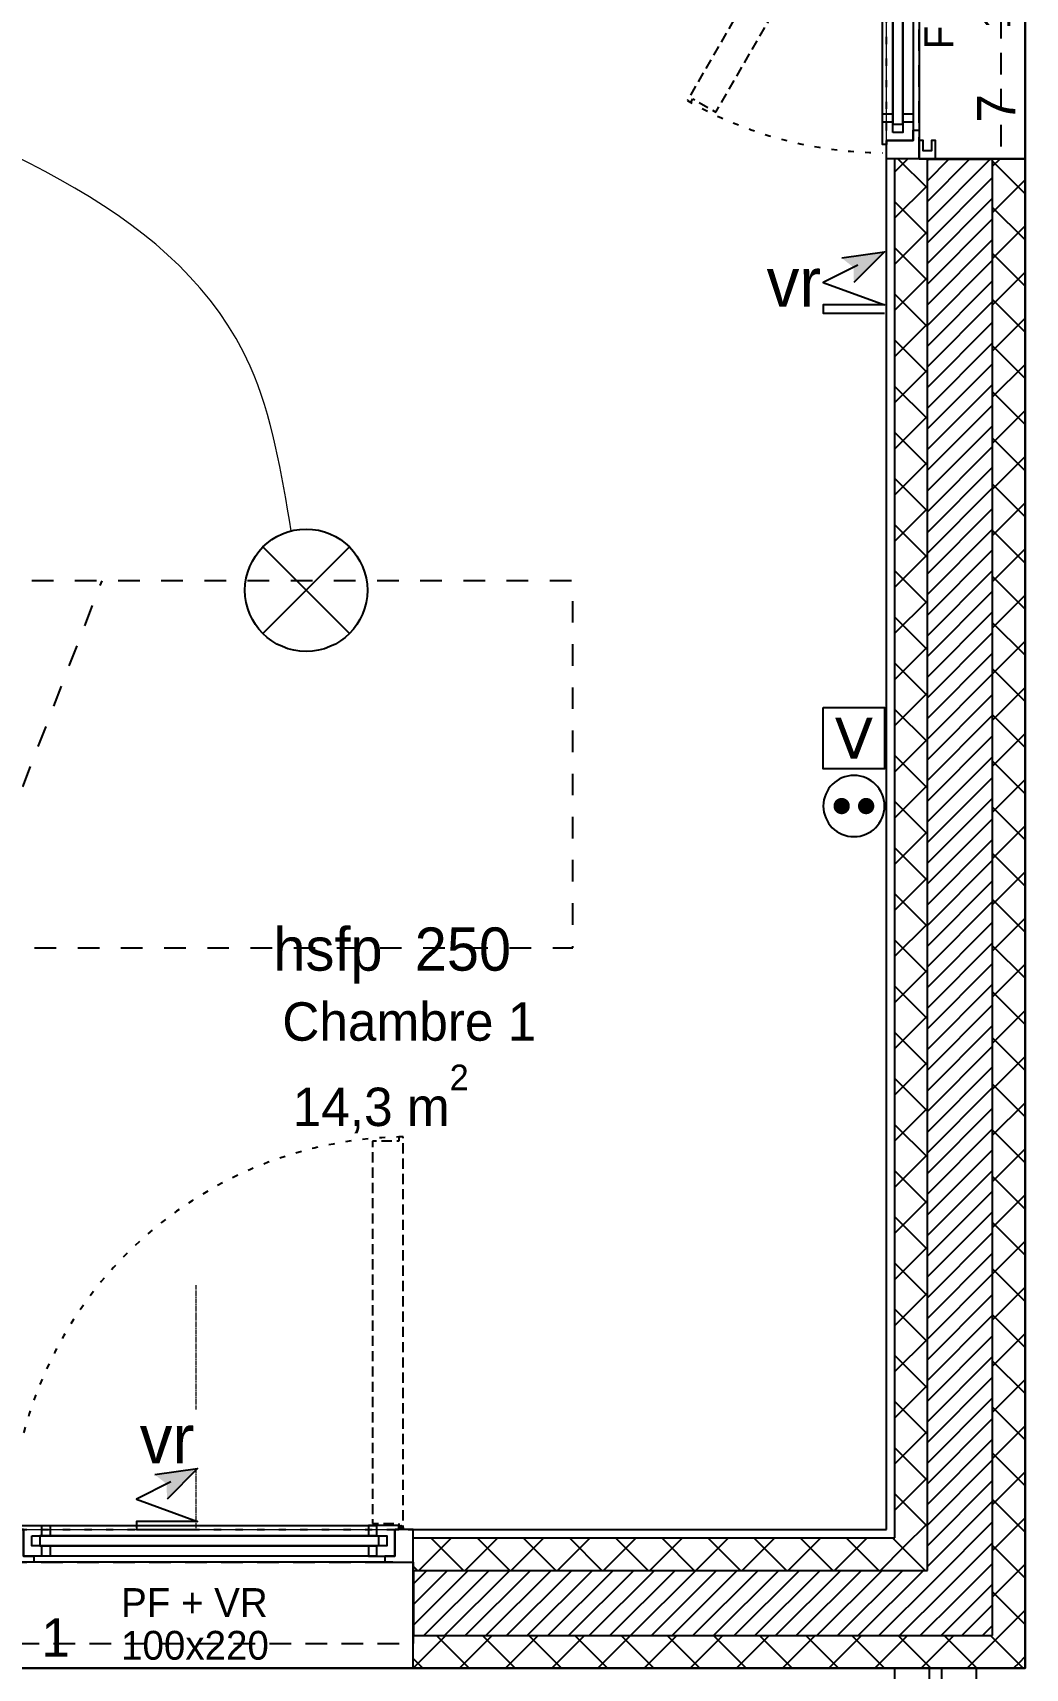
# Model space of a CAD drawing. Header units: centimetres. Extents: x 2648 to 12729, y 1890 to 6224.
# Drawn here: x 7395.2 to 7638.5, y 3517.4 to 3918.4 of the extents above; entities that cross this region are included whole.
import ezdxf

# ---------------------------------------------------------------- set-up
doc = ezdxf.new("R2010")
doc.units = ezdxf.units.CM
for name, pattern in [('ACAD_ISO03W100', [0.295276, 0.11811, -0.177165]), ('Style de ligne -14', [0.147638, 0.098425, -0.049213]), ('Style de ligne -17', [0.347222, 0.20828, -0.138942]), ('Style de ligne -18', [0.164042, 0.054681, -0.109361]), ('Style de ligne -5', [0.20828, 0.069425, -0.138855]), ('VW-01', [0.41656, 0.20828, -0.20828])]:
    doc.linetypes.add(name, pattern=pattern)
for name, color, linetype in [('B aménagement intérieur', 252, 'Continuous'), ('B Faux plafonds', 9, 'Continuous'), ('B GÈnÈral_Hatch', 252, 'Continuous'), ('B Général', 252, 'Continuous'), ('C ANNOTATIONS-prestations', 252, 'Continuous'), ('C ANNOTATIONS-texte', 252, 'Continuous'), ('C ANNOTATIONS-texte surfaces', 252, 'Continuous'), ('D SURFACES-shab', 252, 'Continuous'), ('prlm-VMC', 93, 'Continuous')]:
    doc.layers.add(name, color=color, linetype=linetype)
doc.layers.add('prlm-ELEC-CFA', color=1, linetype='Continuous', lineweight=25)
doc.layers.add('prlm-ELEC-CFO', color=10, linetype='Continuous', lineweight=25)
doc.layers.add('prlm-ZEROPLOT', color=254, linetype='Continuous', plot=False)
doc.layers.get('prlm-VMC').off()
doc.styles.add('Eurostile', font='Eurosti.TTF')
doc.styles.add('Eurostile (bold)', font='Eurostib.TTF')
doc.styles.add('prlm-elec-cfo', font='comic.ttf', dxfattribs={"height": 12})
doc.styles.get("Standard").update_dxf_attribs({"font": 'isocp.shx', "height": 15})
pattern_1 = [(135, (0, 0), (-5.656854, -5.656854), []), (225, (0, 0), (-5.656854, 5.656854), [])]
pattern_2 = [(45, (0, 0), (2.4253472, -2.6458333), [])]
pattern_3 = [(45, (0, 0), (-5.656854, 5.656854), []), (135, (0, 0), (5.656854, 5.656854), [])]

# ---------------------------------------------------------------- blocks, each defined once
blk = doc.blocks.new('A 80.F 100x220 (all. vitrée fixe) + VR')
at = {"layer": 'B Général'}
blk.add_line((45, 9), (-45, 9), dxfattribs=at)
at = {"layer": 'B Général', "linetype": 'Continuous', "lineweight": 35}
for p, q in [((-50, 7), (-50, -9)), ((50, 7), (50, -9))]:
    blk.add_line(p, q, dxfattribs=at)
at = {"layer": 'B Général', "linetype": 'Style de ligne -14', "ltscale": 25.4, "flags": 128}
blk.add_lwpolyline([(-35.69, 65.82), (-36.19, 64.95), (-35.32, 64.45), (-38.57, 58.82), (42.63, 11.94), (45.88, 17.57), (46.75, 17.07), (47.25, 17.93)], close=True, dxfattribs=at)
at = {"layer": 'B Général', "flags": 128}
for points in [[(-43, 10.5), (-43, 9), (-50, 9), (-50, 17), (-45.5, 17), (-45.5, 10.5)], [(-41, 18), (41, 18), (41, 15.5), (-41, 15.5)], [(43, 10.5), (43, 9), (50, 9), (50, 17), (45.5, 17), (45.5, 10.5)], [(-43.5, 15.5), (43.5, 15.5), (43.5, 13), (-43.5, 13)], [(-41, 13), (41, 13), (41, 10.5), (-41, 10.5)], [(-50, 9), (-50, 5), (-45.5, 5), (-45.5, 6), (-48, 6), (-48, 8), (-45.5, 8), (-45.5, 9)], [(50, 9), (50, 5), (45.5, 5), (45.5, 6), (48, 6), (48, 8), (45.5, 8), (45.5, 9)]]:
    blk.add_lwpolyline(points, close=True, dxfattribs=at)
at = {"layer": 'B Général', "linetype": 'Continuous', "flags": 128}
for points in [[(-39, 15.5), (-41.5, 15.5), (-41.5, 13), (-39, 13), (-39, 10.5), (-45.5, 10.5), (-45.5, 17), (-46.5, 17), (-46.5, 18), (-39, 18)], [(39, 15.5), (41.5, 15.5), (41.5, 13), (39, 13), (39, 10.5), (45.5, 10.5), (45.5, 17), (46.5, 17), (46.5, 18), (39, 18)]]:
    blk.add_lwpolyline(points, close=True, dxfattribs=at)
at = {"layer": 'B Général', "linetype": 'Style de ligne -17', "ltscale": 25.4, "flags": 128}
blk.add_lwpolyline([(-50, 9), (50, 9), (50, -11), (-50, -11)], close=True, dxfattribs=at)
at = {"layer": 'B Général', "flags": 128}
blk.add_lwpolyline([(-50, -9), (-50, -17), (50, -17), (50, -9)], dxfattribs=at)
at = {"layer": 'B Général'}
blk.add_circle((47, 17.5), 0.5, dxfattribs=at)
at = {"layer": 'B Général', "linetype": 'Style de ligne -18', "ltscale": 25.4}
blk.add_arc((49, 17.5), 97.5, 150.2938, 179.7062, dxfattribs=at)
at = {"layer": 'B Général', "insert": (-23.11, 7.7), "char_height": 7.059, "attachment_point": 1, "line_spacing_factor": 0.894142, "style": 'Eurostile'}
blk.add_mtext('F.A.V + VR', dxfattribs=at)
at = {"layer": 'C ANNOTATIONS-prestations', "insert": (-41.15, -5.19), "char_height": 9.41, "attachment_point": 1, "rotation": 360, "line_spacing_factor": 0.894142, "style": 'Eurostile (bold)'}
blk.add_mtext('7', dxfattribs=at)
at = {"layer": 'C ANNOTATIONS-prestations', "insert": (0, -6.3), "char_height": 7.059, "width": 100, "attachment_point": 2, "rotation": 360, "line_spacing_factor": 0.894142, "style": 'Eurostile'}
blk.add_mtext('100x220', dxfattribs=at)
blk = doc.blocks.new('A 80.PF 100.220 + VR')
at = {"layer": 'B Général', "linetype": 'Continuous'}
for p, q in [((-50, 7), (-50, 17)), ((50, 7), (50, 17))]:
    blk.add_line(p, q, dxfattribs=at)
at = {"layer": 'B Général'}
blk.add_line((45, 9), (-45, 9), dxfattribs=at)
at = {"layer": 'B Général', "linetype": 'Continuous', "lineweight": 35}
for p, q in [((-50, 7), (-50, -9)), ((50, 7), (50, -9))]:
    blk.add_line(p, q, dxfattribs=at)
at = {"layer": 'B Général', "linetype": 'Style de ligne -14', "ltscale": 25.4, "flags": 128}
blk.add_lwpolyline([(47.5, 113.27), (46.5, 113.27), (46.5, 112.27), (40, 112.27), (40, 18.5), (46.5, 18.5), (46.5, 17.5), (47.5, 17.5)], close=True, dxfattribs=at)
at = {"layer": 'B Général', "flags": 128}
for points in [[(-43, 10.5), (-43, 9), (-50, 9), (-50, 17), (-45.5, 17), (-45.5, 10.5)], [(-41, 18), (41, 18), (41, 15.5), (-41, 15.5)], [(43, 10.5), (43, 9), (50, 9), (50, 17), (45.5, 17), (45.5, 10.5)], [(-43.5, 15.5), (43.5, 15.5), (43.5, 13), (-43.5, 13)], [(-41, 13), (41, 13), (41, 10.5), (-41, 10.5)]]:
    blk.add_lwpolyline(points, close=True, dxfattribs=at)
at = {"layer": 'B Général', "linetype": 'Continuous', "flags": 128}
for points in [[(-39, 15.5), (-41.5, 15.5), (-41.5, 13), (-39, 13), (-39, 10.5), (-45.5, 10.5), (-45.5, 17), (-46.5, 17), (-46.5, 18), (-39, 18)], [(39, 15.5), (41.5, 15.5), (41.5, 13), (39, 13), (39, 10.5), (45.5, 10.5), (45.5, 17), (46.5, 17), (46.5, 18), (39, 18)]]:
    blk.add_lwpolyline(points, close=True, dxfattribs=at)
at = {"layer": 'B Général', "linetype": 'Style de ligne -17', "ltscale": 25.4, "flags": 128}
blk.add_lwpolyline([(-50, 9), (50, 9), (50, -11), (-50, -11)], close=True, dxfattribs=at)
at = {"layer": 'B Général', "flags": 128}
blk.add_lwpolyline([(-50, -9), (-50, -17), (50, -17), (50, -9)], dxfattribs=at)
at = {"layer": 'B Général'}
blk.add_circle((47, 17.5), 0.5, dxfattribs=at)
at = {"layer": 'B Général', "linetype": 'Style de ligne -18', "ltscale": 25.4}
blk.add_arc((48.78, 15.78), 97.5, 90.8973, 179.2823, dxfattribs=at)
at = {"layer": 'B Général', "insert": (-21.61, 2.65), "char_height": 7.059, "attachment_point": 1, "rotation": 360, "line_spacing_factor": 0.894142, "style": 'Eurostile'}
blk.add_mtext('PF + VR', dxfattribs=at)
at = {"layer": 'C ANNOTATIONS-prestations', "attachment_point": 1, "rotation": 360, "line_spacing_factor": 0.894142}
for s, insert, char_height, style in [('1', (-41.14, -4.77), 9.41, 'Eurostile (bold)'), ('100x220', (-21.61, -7.83), 7.059, 'Eurostile')]:
    blk.add_mtext(s, dxfattribs=dict(at, insert=insert, char_height=char_height, style=style))
blk = doc.blocks.new('A 80.Lit 90.190')
at = {"layer": 'B Général', "linetype": 'VW-01', "ltscale": 25.4}
blk.add_line((45, 54.99), (-45, 20.35), dxfattribs=at)
at = {"layer": 'B Général', "linetype": 'VW-01', "ltscale": 25.4, "flags": 128}
for points in [[(-45, 95), (45, 95), (45, -95), (-45, -95)], [(-45, 95), (45, 95), (45, 54.99), (-45, 54.99)]]:
    blk.add_lwpolyline(points, close=True, dxfattribs=at)
blk = doc.blocks.new('A 80.T4 A13_A14 Bas (2D)')
at = {"layer": 'D SURFACES-shab', "lineweight": 18, "flags": 128}
blk.add_lwpolyline([(398.26, -330.49), (398.26, 205.47), (131.2, 205.47), (131.2, -330.49)], close=True, dxfattribs=at)
at = {"layer": 'B Général', "xscale": -1, "rotation": 90}
blk.add_blockref('A 80.Lit 90.190', (226.34, -142.87), dxfattribs=at)
at = {"layer": 'C ANNOTATIONS-texte', "insert": (281.29, -210.76), "char_height": 9.412, "attachment_point": 8, "line_spacing_factor": 0.894142, "style": 'Eurostile'}
blk.add_mtext('Chambre 1', dxfattribs=at)
at = {"layer": 'C ANNOTATIONS-texte surfaces', "insert": (274.28, -216.49), "char_height": 9.412, "attachment_point": 2, "line_spacing_factor": 0.894142, "style": 'Eurostile'}
blk.add_mtext('14,3 m{\\H0.6667x;\\S2^ ;}', dxfattribs=at)
blk = doc.blocks.new('xi.EA')
at = {"layer": 'prlm-ZEROPLOT', "color": 250, "linetype": 'ACAD_ISO03W100', "lineweight": 0, "ltscale": 0.2}
blk.add_lwpolyline([(0, 0), (0, 60)], dxfattribs=at)
blk = doc.blocks.new('xi.PTCE')
at = {"layer": 'prlm-ELEC-CFO', "color": 0}
for points in [[(-10.61, 10.61), (10.61, -10.61)], [(10.61, 10.61), (-10.61, -10.61)]]:
    blk.add_lwpolyline(points, dxfattribs=at)
at = {"layer": 'prlm-ELEC-CFO', "color": 0, "linetype": 'ByBlock'}
blk.add_circle((0, 0), 15, dxfattribs=at)
blk = doc.blocks.new('xi.VR')
at = {"layer": 'prlm-ELEC-CFO', "lineweight": 5}
blk.add_hatch(color=0, dxfattribs=at).paths.add_polyline_path([(-3, 6), (-0.1, 3.7), (0, 0), (7.5, 7.5)])
at = {"layer": 'prlm-ELEC-CFO', "color": 0}
for points in [[(0.95, 4.23), (-7.5, 0), (7.5, -5.5), (-7.5, -5.5), (-7.5, -7.5), (7.5, -7.5)], [(-3, 6), (7.5, 7.5), (0, 0)]]:
    blk.add_lwpolyline(points, dxfattribs=at)
blk = doc.blocks.new('xi.TV')
at = {"layer": 'prlm-ELEC-CFA', "color": 0, "linetype": 'ByBlock', "lineweight": -2, "flags": 128}
blk.add_lwpolyline([(-7.5, 7.5), (7.5, 7.5), (7.5, -7.5), (-7.5, -7.5)], close=True, dxfattribs=at)
at = {"layer": 'prlm-ELEC-CFA', "color": 0, "linetype": 'ByBlock', "insert": (0, 0), "char_height": 10, "width": 11.36, "attachment_point": 5}
blk.add_mtext('{\\fVerdana|b0|i0|c0|p34;V}', dxfattribs=at)
blk = doc.blocks.new('xi.PC')
at = {"color": 0, "lineweight": 5}
blk.add_wipeout([(-7.5, -7.5), (7.5, -7.5), (7.5, 7.5), (-7.5, 7.5)], dxfattribs=at).dxf.layer = 'prlm-ELEC-CFO'
at = {"layer": 'prlm-ELEC-CFO', "color": 0, "linetype": 'ByBlock', "lineweight": 5, "const_width": 2}
for points in [[(-4, 0, 1), (-2, 0, 1)], [(2, 0, 1), (4, 0, 1)]]:
    blk.add_lwpolyline(points, format="xyb", close=True, dxfattribs=at)
at = {"layer": 'prlm-ELEC-CFO', "color": 0, "linetype": 'ByBlock', "lineweight": -2}
blk.add_circle((0, 0), 7.5, dxfattribs=at)

msp = doc.modelspace()

# ---------------------------------------------------------------- hatches: boundary and pattern name
at = {"layer": 'B GÈnÈral_Hatch', "linetype": 'Continuous'}
h = msp.add_hatch(dxfattribs=at)
h.set_pattern_fill('02_ISOLANT', color=256, angle=90, style=0, pattern_type=2)
h.set_pattern_definition(pattern_1)
h.paths.add_polyline_path([(7606.484, 3549.389), (7614.484, 3541.389), (7614.484, 3887.461), (7606.484, 3887.461)])
h = msp.add_hatch(dxfattribs=at)
h.set_pattern_fill('50_BETON', color=256, style=0, pattern_type=2)
h.set_pattern_definition(pattern_2)
h.paths.add_polyline_path([(7614.484, 3541.389), (7630.484, 3525.389), (7630.484, 3887.461), (7614.484, 3887.461)])
h = msp.add_hatch(dxfattribs=at)
h.set_pattern_fill('02_ISOLANT', color=256, angle=90, style=0, pattern_type=2)
h.set_pattern_definition(pattern_1)
h.paths.add_polyline_path([(7630.484, 3525.389), (7638.484, 3517.389), (7638.484, 3887.461), (7630.484, 3887.461)])
h = msp.add_hatch(dxfattribs=at)
h.set_pattern_fill('02_ISOLANT', color=256, style=0, pattern_type=2)
h.set_pattern_definition(pattern_3)
h.paths.add_polyline_path([(7488.484, 3549.389), (7488.484, 3541.389), (7614.484, 3541.389), (7606.484, 3549.389)])
h = msp.add_hatch(dxfattribs=at)
h.set_pattern_fill('50_BETON', color=256, style=0, pattern_type=2)
h.set_pattern_definition(pattern_2)
h.paths.add_polyline_path([(7488.484, 3541.389), (7488.484, 3525.389), (7630.484, 3525.389), (7614.484, 3541.389)])
h = msp.add_hatch(dxfattribs=at)
h.set_pattern_fill('02_ISOLANT', color=256, style=0, pattern_type=2)
h.set_pattern_definition(pattern_3)
h.paths.add_polyline_path([(7488.484, 3525.389), (7488.484, 3517.389), (7638.484, 3517.389), (7630.484, 3525.389)])

# ---------------------------------------------------------------- linework, layer by layer
at = {"layer": 'B Faux plafonds', "linetype": 'Style de ligne -5', "ltscale": 25.4, "flags": 128}
msp.add_lwpolyline([(6806.712, 4037.862), (6881.846, 4037.862), (6881.846, 3937.862), (6806.712, 3937.862), (6806.712, 3551.389), (7604.484, 3551.389), (7604.484, 3997.391), (7424.484, 3997.391), (7424.484, 4087.461), (7332.568, 4087.46), (7332.568, 3910.389), (6964.568, 3910.389), (6964.568, 4030.389), (7067.484, 4030.389), (7067.484, 4208.389), (6806.712, 4208.389)], close=True, dxfattribs=at)
at = {"layer": 'B Général', "linetype": 'Continuous'}
for p, q in [((7604.484, 3551.389), (7604.484, 3887.461)), ((7638.484, 3887.461), (7604.484, 3887.461)), ((7604.484, 3551.389), (7604.484, 3887.461)), ((7606.484, 3549.389), (7606.484, 3887.461)), ((7606.484, 3549.389), (7606.484, 3887.461)), ((7614.484, 3541.389), (7614.484, 3887.461)), ((7630.484, 3525.389), (7630.484, 3887.461)), ((7638.484, 3517.389), (7638.484, 3887.461)), ((7638.484, 3517.389), (7638.484, 3887.461)), ((7488.484, 3551.389), (7604.484, 3551.389)), ((7488.484, 3551.389), (7604.484, 3551.389)), ((7488.484, 3517.389), (7488.484, 3551.389)), ((7488.484, 3549.389), (7606.484, 3549.389)), ((7488.484, 3549.389), (7606.484, 3549.389)), ((7488.484, 3541.389), (7614.484, 3541.389)), ((7488.484, 3525.389), (7630.484, 3525.389)), ((7488.484, 3517.389), (7638.484, 3517.389)), ((7488.484, 3517.389), (7638.484, 3517.389))]:
    msp.add_line(p, q, dxfattribs=at)
at = {"layer": 'B Général', "linetype": 'Continuous', "lineweight": 18}
for p, q in [((7614.484, 3541.389), (7614.484, 3887.461)), ((7630.484, 3525.389), (7630.484, 3887.461)), ((7488.484, 3541.389), (7614.484, 3541.389)), ((7488.484, 3525.389), (7630.484, 3525.389))]:
    msp.add_line(p, q, dxfattribs=at)
at = {"layer": 'B Général', "linetype": 'Continuous', "flags": 128}
for points in [[(6199.948, 3251.389), (6199.948, 3517.389), (6219.948, 3517.389), (6219.948, 3271.389), (6868.485, 3271.389), (6868.485, 3517.389), (6888.485, 3517.389), (6888.485, 3271.389), (7606.484, 3271.389), (7606.484, 3517.389), (7626.484, 3517.389), (7626.484, 3251.389)], [(7614.984, 3517.389), (7617.984, 3517.389), (7617.984, 3271.389), (7614.984, 3271.389)]]:
    msp.add_lwpolyline(points, close=True, dxfattribs=at)
at = {"layer": 'prlm-ELEC-CFO', "lineweight": 13}
msp.add_spline([(7458.598, 3796.243), (7448.491, 3836.645), (7341.101, 3908.773)], degree=3, dxfattribs=at)
at = {"layer": 'prlm-ZEROPLOT'}
msp.add_lwpolyline([(6215.888, 4917.389), (7638.484, 4917.389), (7638.484, 3517.389), (6215.888, 3517.389)], close=True, dxfattribs=at)

# ---------------------------------------------------------------- block references
at = {"layer": 'B aménagement intérieur'}
msp.add_blockref('A 80.T4 A13_A14 Bas (2D)', (7206.225, 3881.882), dxfattribs=at)
at = {"layer": 'B Général', "rotation": 90}
msp.add_blockref('A 80.F 100x220 (all. vitrée fixe) + VR', (7621.484, 3937.461), dxfattribs=at)
at = {"layer": 'B Général'}
msp.add_blockref('A 80.PF 100.220 + VR', (7438.484, 3534.389), dxfattribs=at)
at = {"layer": 'prlm-ELEC-CFA'}
msp.add_blockref('xi.TV', (7596.484, 3745.423), dxfattribs=at)
at = {"layer": 'prlm-ELEC-CFO'}
msp.add_blockref('xi.PTCE', (7462.237, 3781.691), dxfattribs=at)
at = {"layer": 'prlm-VMC'}
msp.add_blockref('xi.EA', (7435.288, 3551.388), dxfattribs=at)

# ---------------------------------------------------------------- texts
at = {"layer": 'C ANNOTATIONS-prestations', "insert": (7454.203, 3685.234), "char_height": 10.5885, "width": 113.70084, "attachment_point": 7, "line_spacing_factor": 0.894142, "style": 'Eurostile'}
msp.add_mtext('hsfp  250', dxfattribs=at)

# ---------------------------------------------------------------- next in the draw order: block references
at = {"layer": 'prlm-ELEC-CFO', "xscale": -1, "rotation": 180}
msp.add_blockref('xi.PC', (7596.484, 3728.782), dxfattribs=at)

# ---------------------------------------------------------------- next in the draw order: texts
at = {"layer": 'prlm-ELEC-CFO', "lineweight": 20, "char_height": 12, "attachment_point": 5, "line_spacing_factor": 0.8, "style": 'prlm-elec-cfo', "bg_fill": 3, "box_fill_scale": 1.1, "bg_fill_color": 256, "bg_fill_transparency": 0}
for insert in [(7581.767, 3857.213), (7428.13, 3573.606)]:
    msp.add_mtext('vr', dxfattribs=dict(at, insert=insert))

# ---------------------------------------------------------------- next in the draw order: block references
at = {"layer": 'prlm-ELEC-CFO'}
for p in [(7596.484, 3857.158), (7428.13, 3558.888)]:
    msp.add_blockref('xi.VR', p, dxfattribs=at)

doc.saveas('drawing.dxf')
